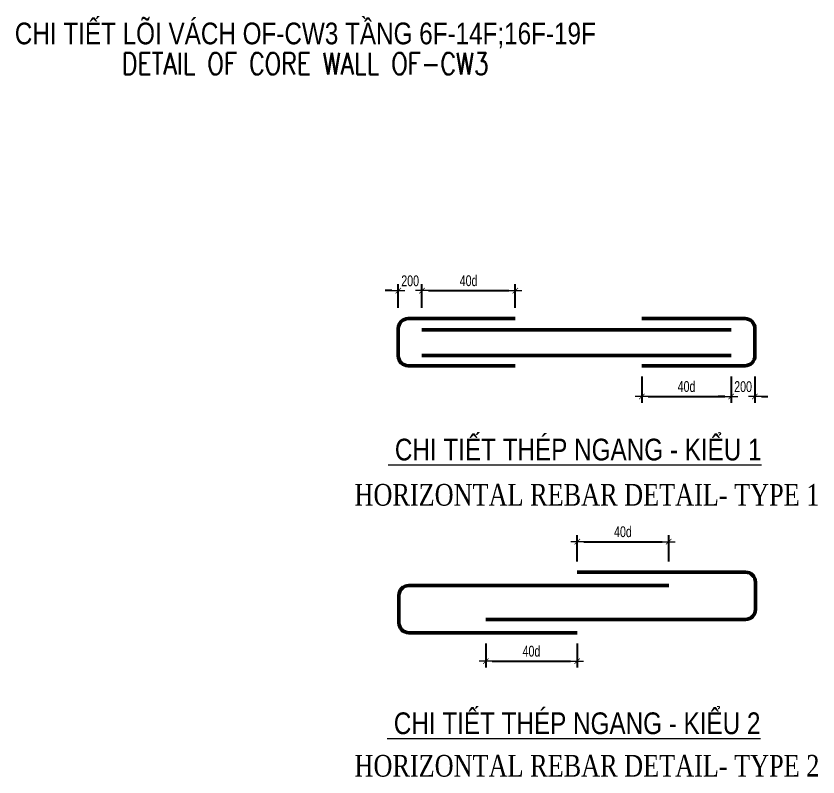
# Model space of a CAD drawing. Header units: millimetres. Extents: x 988833 to 1318015, y -9365 to 47591.
# Drawn here: x 1061966 to 1071200, y 22442 to 31204 of the extents above; entities that cross this region are included whole.
import ezdxf
from ezdxf.enums import TextEntityAlignment as Align

# ---------------------------------------------------------------- set-up
doc = ezdxf.new("R2010")
doc.units = ezdxf.units.MM
doc.header["$MEASUREMENT"] = 0
doc.layers.get('Defpoints').update_dxf_attribs({"color": 151, "lineweight": 9})
for name, color, linetype, lineweight in [('NDC_S_ANNO', 7, 'Continuous', 20), ('NDC_S_DIM', 1, 'Continuous', 15), ('NDC_S_ENG TITLE', 3, 'Continuous', 20), ('NDC_S_TEXT SYMBOL', 7, 'Continuous', 20), ('NDC_S_VN TEXT', 7, 'Continuous', 20), ('NDC_S_VN TITLE', 6, 'Continuous', 35)]:
    doc.layers.add(name, color=color, linetype=linetype, lineweight=lineweight)
doc.layers.add('Reinforcement', color=4, linetype='Continuous')
doc.styles.add('ARIAL', font='arial.ttf', dxfattribs={"width": 0.8})
doc.styles.add('NDC_ANNO', font='', dxfattribs={"width": 0.8})
doc.styles.add('NDC_DIM', font='', dxfattribs={"width": 0.75})
doc.styles.add('NDC_EN TXT', font='romans.shx', dxfattribs={"width": 0.8})
doc.styles.add('NDC_VIE TXT', font='arial.ttf', dxfattribs={"width": 0.8})
doc.styles.add('VNTIMEH', font='vntimeh.shx', dxfattribs={"width": 0.8, "bigfont": 'vns.shx'})
doc.styles.get('NDC_ANNO').set_extended_font_data('Dotum')
doc.styles.get('NDC_DIM').set_extended_font_data('Dotum')
doc.dimstyles.new('NDC_dim_50', dxfattribs={"dimscale": 50, "dimtxt": 2.5, "dimasz": 1.5, "dimexe": 1.5, "dimexo": 2.5, "dimgap": 1, "dimtad": 1, "dimdec": 0, "dimzin": 0, "dimdsep": 46, "dimtxsty": 'NDC_DIM', "dimblk": 'DIMMARK', "dimcen": 0.09, "dimdle": 1.2, "dimclrd": 1, "dimclre": 1, "dimclrt": 3, "dimadec": 0, "dimazin": 0, "dimtfac": 1, "dimtdec": 0, "dimtix": 1, "dimtofl": 0, "dimtmove": 0, "dimatfit": 3, "dimfxl": 6, "dimfxlon": 1, "dimtolj": 1, "dimtzin": 0, "dimarcsym": 0})

# ---------------------------------------------------------------- blocks, each defined once
blk = doc.blocks.new('Drawing name_symbol')
at = {"layer": 'NDC_S_ENG TITLE', "style": 'NDC_EN TXT', "width": 0.8}
blk.add_attdef('SECTDET1', text='', height=5, dxfattribs=at).set_placement((0, 1.01), align=Align.CENTER)
at = {"layer": 'NDC_S_TEXT SYMBOL', "lineweight": 25, "style": 'NDC_ANNO', "width": 0.8}
blk.add_attdef('SSCALE', text='', height=2.5, dxfattribs=at).set_placement((0, -4), align=Align.CENTER)
at = {"layer": 'NDC_S_VN TITLE', "style": 'NDC_VIE TXT', "width": 0.8}
blk.add_attdef('SECTDET2', text='', height=5, dxfattribs=at).set_placement((0, 7.97), align=Align.CENTER)
blk = doc.blocks.new('DIMMARK')
at = {"layer": 'NDC_S_DIM', "color": 1}
blk.add_line((-1.5, 0), (1, 0), dxfattribs=at)
at = {"layer": 'NDC_S_DIM', "color": 2, "const_width": 0.1}
blk.add_lwpolyline([(-0.42, -0.42), (0.42, 0.42)], dxfattribs=at)
blk = doc.blocks.new('*D77')
at = {"layer": 'Defpoints', "color": 0, "transparency": 16777216}
for p in [(1067714.2, 28041.3), (1066640.6, 27719.6), (1067714.2, 27719.6)]:
    blk.add_point(p, dxfattribs=at)
at = {"layer": 'NDC_S_DIM', "color": 1, "lineweight": -2, "transparency": 16777216}
for p, q in [((1066640.6, 27844.6), (1066640.6, 28116.3)), ((1067714.2, 27844.6), (1067714.2, 28116.3)), ((1066715.6, 28041.3), (1067639.2, 28041.3))]:
    blk.add_line(p, q, dxfattribs=at)
at = {"layer": 'NDC_S_DIM', "color": 1, "lineweight": -2, "transparency": 16777216, "xscale": 75, "yscale": 75, "zscale": 75, "rotation": 180}
blk.add_blockref('DIMMARK', (1066640.6, 28041.3), dxfattribs=at)
at = {"layer": 'NDC_S_DIM', "color": 1, "lineweight": -2, "transparency": 16777216, "xscale": 75, "yscale": 75, "zscale": 75}
blk.add_blockref('DIMMARK', (1067714.2, 28041.3), dxfattribs=at)
at = {"layer": 'NDC_S_DIM', "color": 3, "transparency": 16777216, "insert": (1067177.4, 28155.2), "char_height": 125, "attachment_point": 5, "style": 'NDC_DIM'}
blk.add_mtext('\\A1;40d', dxfattribs=at)
blk = doc.blocks.new('*D78')
at = {"layer": 'Defpoints', "color": 0, "transparency": 16777216}
for p in [(1069171.9, 27176.8), (1070201.7, 27176.8), (1070201.7, 26823)]:
    blk.add_point(p, dxfattribs=at)
at = {"layer": 'NDC_S_DIM', "color": 1, "lineweight": -2, "transparency": 16777216}
for p, q in [((1069171.9, 27051.8), (1069171.9, 26748)), ((1070201.7, 27051.8), (1070201.7, 26748)), ((1069246.9, 26823), (1070126.7, 26823))]:
    blk.add_line(p, q, dxfattribs=at)
at = {"layer": 'NDC_S_DIM', "color": 1, "lineweight": -2, "transparency": 16777216, "xscale": 75, "yscale": 75, "zscale": 75, "rotation": 180}
blk.add_blockref('DIMMARK', (1069171.9, 26823), dxfattribs=at)
at = {"layer": 'NDC_S_DIM', "color": 1, "lineweight": -2, "transparency": 16777216, "xscale": 75, "yscale": 75, "zscale": 75}
blk.add_blockref('DIMMARK', (1070201.7, 26823), dxfattribs=at)
at = {"layer": 'NDC_S_DIM', "color": 3, "transparency": 16777216, "insert": (1069686.8, 26936.8), "char_height": 125, "attachment_point": 5, "style": 'NDC_DIM'}
blk.add_mtext('\\A1;40d', dxfattribs=at)
blk = doc.blocks.new('*D79')
at = {"layer": 'Defpoints', "color": 0, "transparency": 16777216}
for p in [(1069481.2, 25150.8), (1068428.2, 24798.9), (1069481.2, 24798.9)]:
    blk.add_point(p, dxfattribs=at)
at = {"layer": 'NDC_S_DIM', "color": 1, "lineweight": -2, "transparency": 16777216}
for p, q in [((1068428.2, 24923.9), (1068428.2, 25225.8)), ((1069481.2, 24923.9), (1069481.2, 25225.8)), ((1068503.2, 25150.8), (1069406.2, 25150.8))]:
    blk.add_line(p, q, dxfattribs=at)
at = {"layer": 'NDC_S_DIM', "color": 1, "lineweight": -2, "transparency": 16777216, "xscale": 75, "yscale": 75, "zscale": 75, "rotation": 180}
blk.add_blockref('DIMMARK', (1068428.2, 25150.8), dxfattribs=at)
at = {"layer": 'NDC_S_DIM', "color": 1, "lineweight": -2, "transparency": 16777216, "xscale": 75, "yscale": 75, "zscale": 75}
blk.add_blockref('DIMMARK', (1069481.2, 25150.8), dxfattribs=at)
at = {"layer": 'NDC_S_DIM', "color": 3, "transparency": 16777216, "insert": (1068954.7, 25264.7), "char_height": 125, "attachment_point": 5, "style": 'NDC_DIM'}
blk.add_mtext('\\A1;40d', dxfattribs=at)
blk = doc.blocks.new('*D80')
at = {"layer": 'Defpoints', "color": 0, "transparency": 16777216}
for p in [(1067375.1, 24102.8), (1068426.8, 24102.8), (1068426.8, 23775.2)]:
    blk.add_point(p, dxfattribs=at)
at = {"layer": 'NDC_S_DIM', "color": 1, "lineweight": -2, "transparency": 16777216}
for p, q in [((1067375.1, 23977.8), (1067375.1, 23700.2)), ((1068426.8, 23977.8), (1068426.8, 23700.2)), ((1067450.1, 23775.2), (1068351.8, 23775.2))]:
    blk.add_line(p, q, dxfattribs=at)
at = {"layer": 'NDC_S_DIM', "color": 1, "lineweight": -2, "transparency": 16777216, "xscale": 75, "yscale": 75, "zscale": 75, "rotation": 180}
blk.add_blockref('DIMMARK', (1067375.1, 23775.2), dxfattribs=at)
at = {"layer": 'NDC_S_DIM', "color": 1, "lineweight": -2, "transparency": 16777216, "xscale": 75, "yscale": 75, "zscale": 75}
blk.add_blockref('DIMMARK', (1068426.8, 23775.2), dxfattribs=at)
at = {"layer": 'NDC_S_DIM', "color": 3, "transparency": 16777216, "insert": (1067901, 23889.1), "char_height": 125, "attachment_point": 5, "style": 'NDC_DIM'}
blk.add_mtext('\\A1;40d', dxfattribs=at)
blk = doc.blocks.new('*D81')
at = {"layer": 'Defpoints', "color": 0, "transparency": 16777216}
for p in [(1066368.1, 28041.3), (1066368.1, 27718.2), (1066640.6, 27719.6)]:
    blk.add_point(p, dxfattribs=at)
at = {"layer": 'NDC_S_DIM', "color": 1, "lineweight": -2, "transparency": 16777216}
for p, q in [((1066368.1, 27843.2), (1066368.1, 28116.3)), ((1066640.6, 27844.6), (1066640.6, 28116.3)), ((1066293.1, 28041.3), (1066218.1, 28041.3)), ((1066715.6, 28041.3), (1066790.6, 28041.3))]:
    blk.add_line(p, q, dxfattribs=at)
at = {"layer": 'NDC_S_DIM', "color": 1, "lineweight": -2, "transparency": 16777216, "xscale": 75, "yscale": 75, "zscale": 75}
blk.add_blockref('DIMMARK', (1066368.1, 28041.3), dxfattribs=at)
at = {"layer": 'NDC_S_DIM', "color": 1, "lineweight": -2, "transparency": 16777216, "xscale": 75, "yscale": 75, "zscale": 75, "rotation": 180}
blk.add_blockref('DIMMARK', (1066640.6, 28041.3), dxfattribs=at)
at = {"layer": 'NDC_S_DIM', "color": 3, "transparency": 16777216, "insert": (1066504.4, 28153.9), "char_height": 125, "attachment_point": 5, "style": 'NDC_DIM'}
blk.add_mtext('\\A1;200', dxfattribs=at)
blk = doc.blocks.new('*D70')
at = {"layer": 'Defpoints', "color": 0, "transparency": 16777216}
for p in [(1070201.7, 27176.8), (1070474.2, 27176.8), (1070201.7, 26823)]:
    blk.add_point(p, dxfattribs=at)
at = {"layer": 'NDC_S_DIM', "color": 1, "lineweight": -2, "transparency": 16777216}
for p, q in [((1070201.7, 27051.8), (1070201.7, 26748)), ((1070474.2, 27051.8), (1070474.2, 26748)), ((1070126.7, 26823), (1070051.7, 26823)), ((1070549.2, 26823), (1070624.2, 26823))]:
    blk.add_line(p, q, dxfattribs=at)
at = {"layer": 'NDC_S_DIM', "color": 1, "lineweight": -2, "transparency": 16777216, "xscale": 75, "yscale": 75, "zscale": 75}
blk.add_blockref('DIMMARK', (1070201.7, 26823), dxfattribs=at)
at = {"layer": 'NDC_S_DIM', "color": 1, "lineweight": -2, "transparency": 16777216, "xscale": 75, "yscale": 75, "zscale": 75, "rotation": 180}
blk.add_blockref('DIMMARK', (1070474.2, 26823), dxfattribs=at)
at = {"layer": 'NDC_S_DIM', "color": 3, "transparency": 16777216, "insert": (1070338, 26935.6), "char_height": 125, "attachment_point": 5, "style": 'NDC_DIM'}
blk.add_mtext('\\A1;200', dxfattribs=at)

msp = doc.modelspace()

# ---------------------------------------------------------------- linework, layer by layer
at = {"layer": 'Reinforcement', "lineweight": 50}
for p, q in [((1066640.6, 27590.7), (1070201.7, 27590.7)), ((1066640.6, 27295.2), (1070201.7, 27295.2))]:
    msp.add_line(p, q, dxfattribs=at)
for points in [[(1067714.2, 27719.6), (1066481.9, 27719.6, 0.414214), (1066368.1, 27605.8), (1066368.1, 27290.5, 0.414214), (1066481.9, 27176.8), (1067714.2, 27176.8)], [(1069171.9, 27719.6), (1070360.5, 27719.6, -0.414214), (1070474.2, 27605.8), (1070474.2, 27290.5, -0.414214), (1070360.5, 27176.8), (1069171.9, 27176.8)], [(1067375.1, 24256.1), (1070367.5, 24256.1, 0.414214), (1070481.2, 24369.9), (1070481.2, 24685.2, 0.414214), (1070367.5, 24798.9)], [(1070481.2, 24685.2, 0.414214), (1070367.5, 24798.9), (1068428.2, 24798.9)], [(1069481.2, 24645.5), (1066488.9, 24645.5, 0.414214), (1066375.1, 24531.8), (1066375.1, 24216.5, 0.414214), (1066488.9, 24102.8), (1068426.8, 24102.8)]]:
    msp.add_lwpolyline(points, format="xyb", dxfattribs=at)

# ---------------------------------------------------------------- block references
at = {"layer": 'NDC_S_ANNO'}
ref = msp.add_blockref('Drawing name_symbol', (1065297.2, 30479.5), dxfattribs=dict(at, xscale=50, yscale=50, zscale=50))
ref.add_attrib('SECTDET1', 'DETAIL OF CORE WALL OF-CW3', dxfattribs={"layer": 'NDC_S_ENG TITLE', "height": 250, "style": 'NDC_EN TXT', "width": 0.8}).set_placement((1065297.2, 30530.1), align=Align.CENTER)
ref.add_attrib('SECTDET2', 'CHI TIẾT LÕI VÁCH OF-CW3 TẦNG 6F-14F;16F-19F', dxfattribs={"layer": 'NDC_S_VN TITLE', "height": 250, "style": 'NDC_VIE TXT', "width": 0.8}).set_placement((1065297.2, 30878.1), align=Align.CENTER)

# ---------------------------------------------------------------- texts
at = {"layer": 'NDC_S_ENG TITLE', "style": 'VNTIMEH', "width": 0.8}
for s, p in [('horizontal rebar detail- type 1', (1065863.8, 25565.7)), ('horizontal rebar detail- type 2', (1065863.8, 22445.3))]:
    msp.add_text(s, height=250, dxfattribs=at).set_placement(p)
at = {"layer": 'NDC_S_VN TEXT', "style": 'ARIAL', "width": 0.8}
for s, p in [('%%u CHI TIẾT THÉP NGANG - KIỂU 1', (1066250.6, 26086.8)), ('%%u CHI TIẾT THÉP NGANG - KIỂU 2', (1066238.2, 22934.9))]:
    msp.add_text(s, height=250, dxfattribs=at).set_placement(p)

# ---------------------------------------------------------------- dimensions: what is measured, and where the dimension line sits
at = {"layer": 'NDC_S_DIM'}
for base, p1, p2, text, picture, middle in [((1066368.1, 28041.3), (1066640.6, 27719.6), (1066368.1, 27718.2), '200', '*D81', (1066504.4, 28153.9)), ((1067714.2, 28041.3), (1066640.6, 27719.6), (1067714.2, 27719.6), '40d', '*D77', (1067177.4, 28155.2)), ((1070201.7, 26823), (1069171.9, 27176.8), (1070201.7, 27176.8), '40d', '*D78', (1069686.8, 26936.8)), ((1070201.7, 26823), (1070474.2, 27176.8), (1070201.7, 27176.8), '200', '*D70', (1070338, 26935.6)), ((1069481.2, 25150.8), (1068428.2, 24798.9), (1069481.2, 24798.9), '40d', '*D79', (1068954.7, 25264.7)), ((1068426.8, 23775.2), (1067375.1, 24102.8), (1068426.8, 24102.8), '40d', '*D80', (1067901, 23889.1))]:
    dim = msp.add_linear_dim(base=base, p1=p1, p2=p2, text=text, dimstyle='NDC_dim_50', override={"dimtmove": 1}, dxfattribs=at)
    dim.commit()
    dim.dimension.update_dxf_attribs({"geometry": picture, "text_midpoint": middle})

doc.saveas('drawing.dxf')
